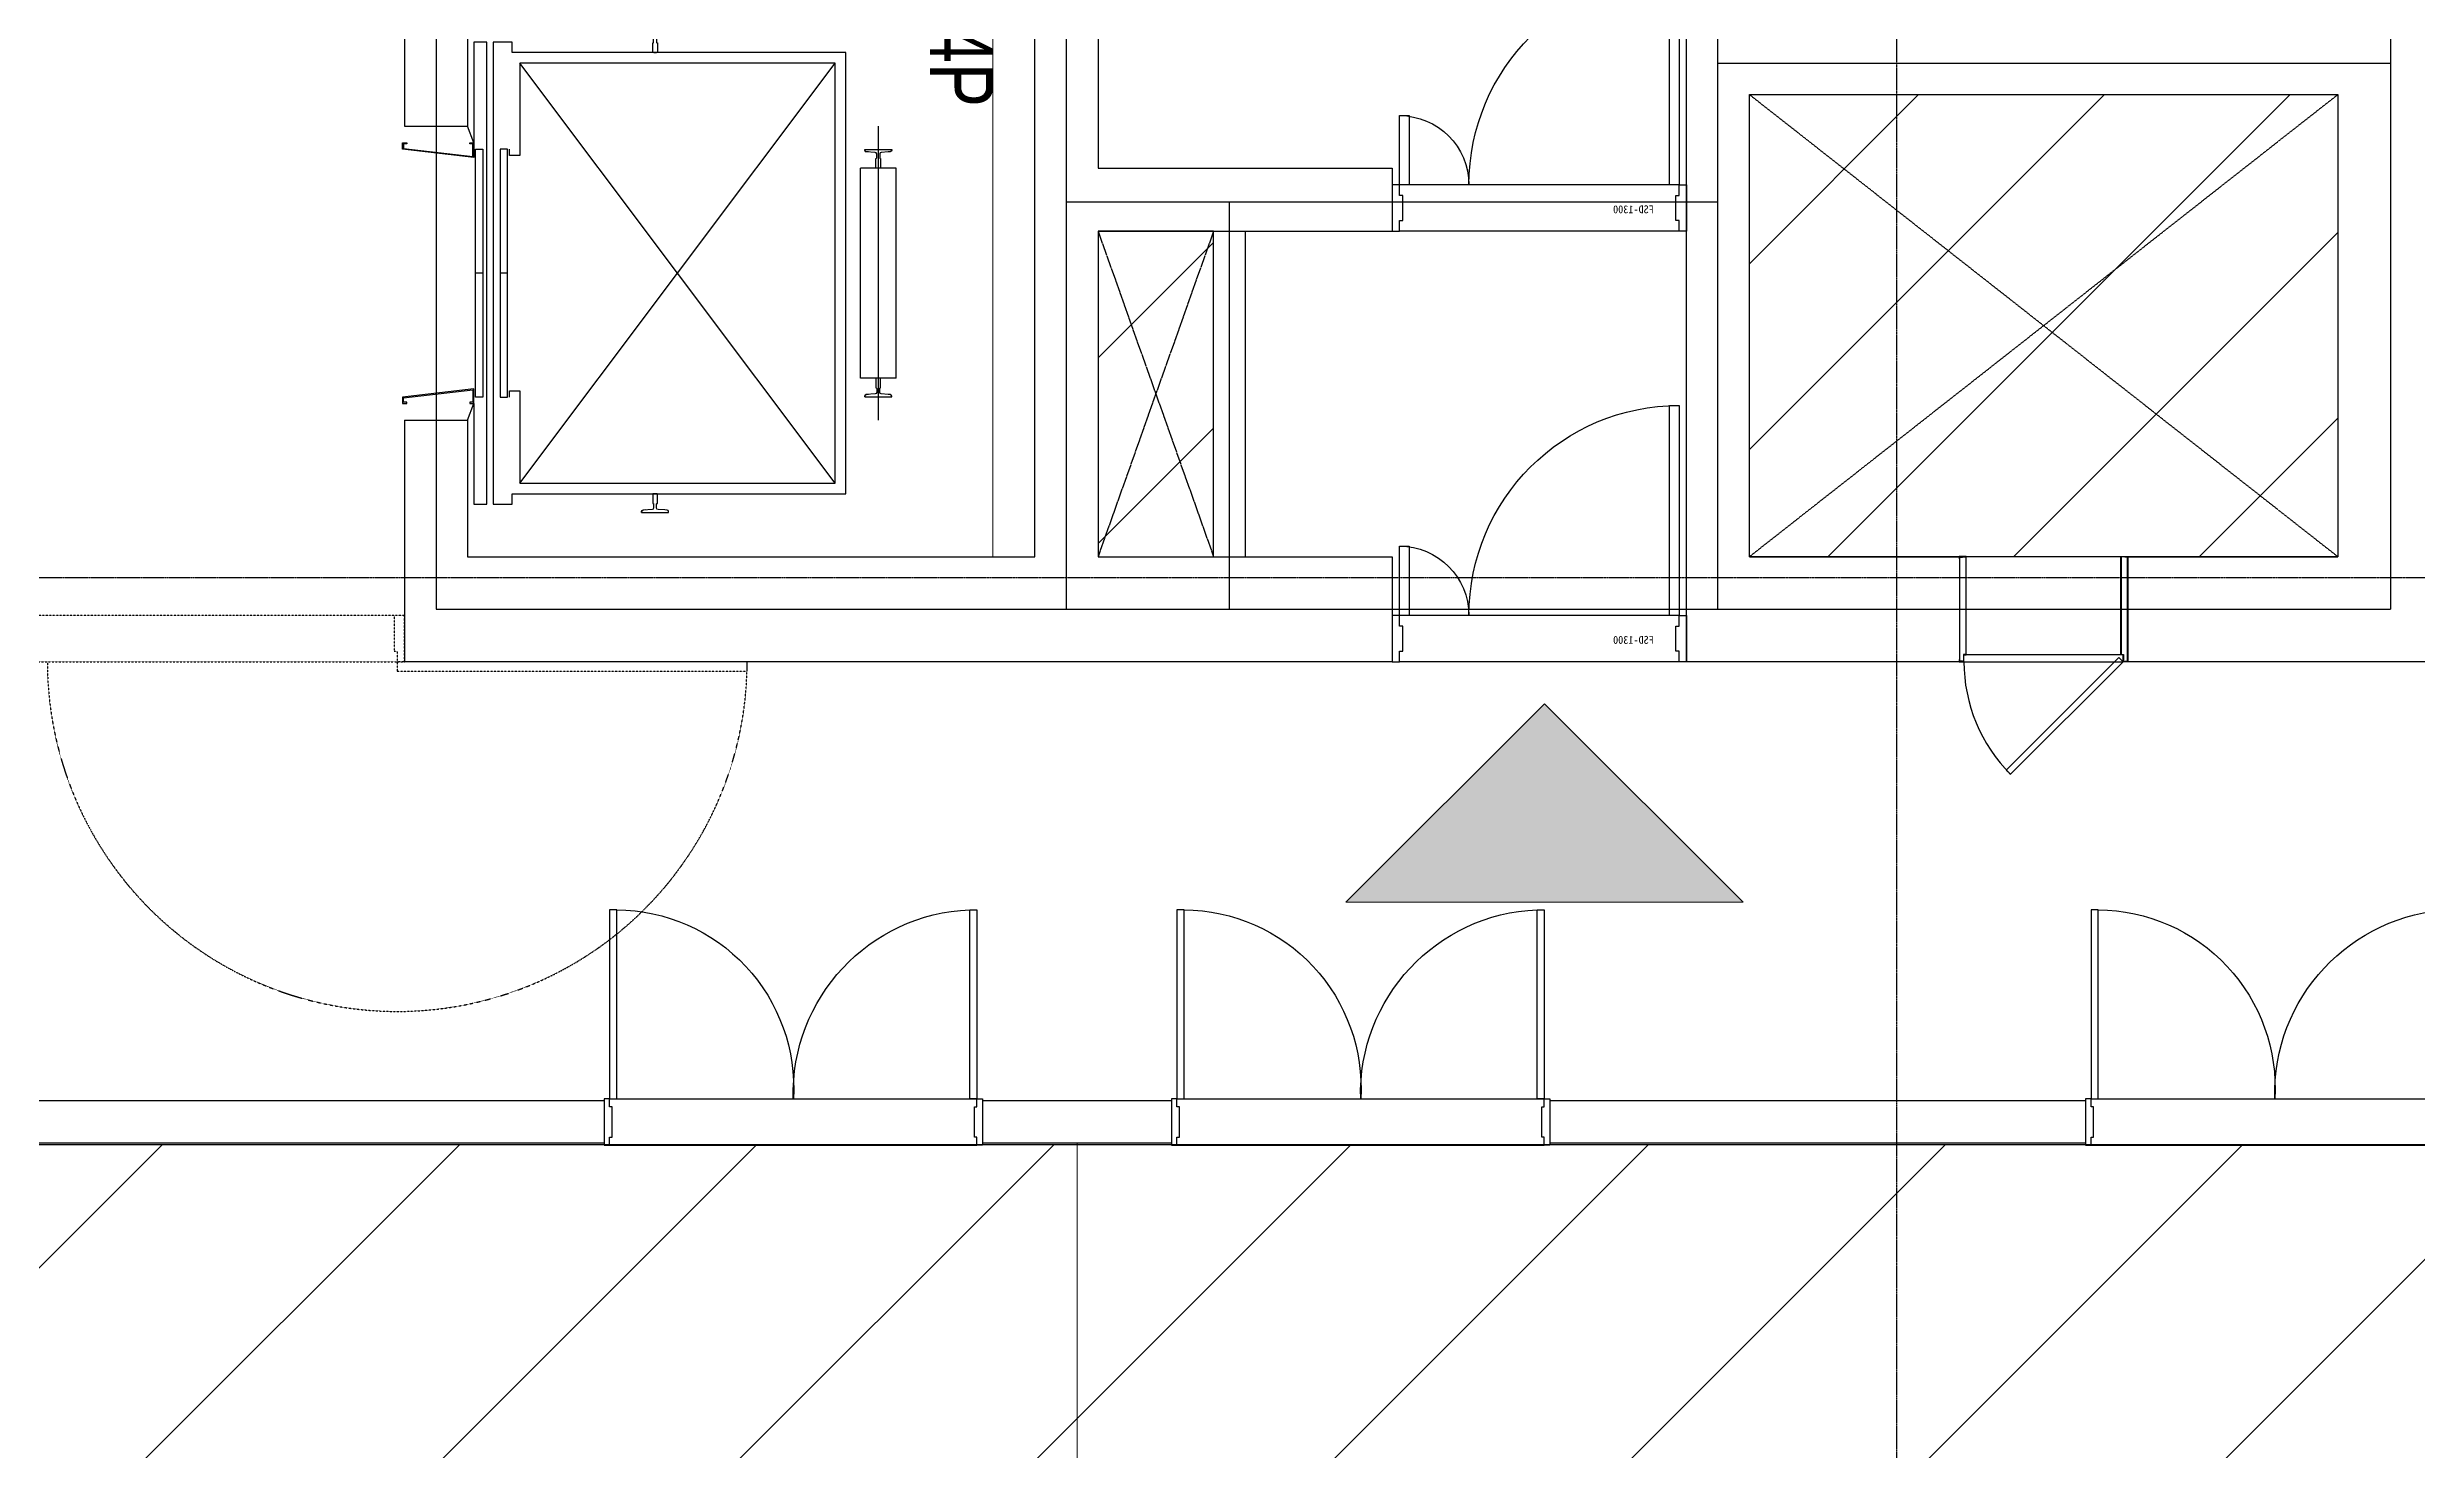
# Model space of a CAD drawing. Header units: millimetres. Extents: x -179076 to 173472, y -18667 to 271134.
# Drawn here: x 45083 to 56358, y 217459 to 224135 of the extents above; entities that cross this region are included whole.
import ezdxf
from ezdxf.enums import TextEntityAlignment as Align

# ---------------------------------------------------------------- set-up
doc = ezdxf.new("R2010")
doc.units = ezdxf.units.MM
for name, pattern in [('X-CORE_21F$0$CEN', [62, 60, -1, 0, -1]), ('X-CORE_21F$0$CENTER2', [1.125, 0.75, -0.125, 0.125, -0.125]), ('X-CORE_21F$0$DASHED', [3, 2, -1]), ('X-F_Exit_21F$0$18$0$STYLE_19', [0.83328, 0.41656, -0.41672]), ('X-GRID_5~ROOF$0$CENTER2', [1.125, 0.75, -0.125, 0.125, -0.125]), ('X-INT-OFFICE-21F$0$DASHED', [3, 2, -1])]:
    doc.linetypes.add(name, pattern=pattern)
doc.layers.get('0').update_dxf_attribs({"lineweight": 20})
doc.layers.get('Defpoints').update_dxf_attribs({"color": 151, "lineweight": 9})
for name, color, linetype in [('hatch_excl', 12, 'Continuous'), ('X-CORE_21F$0$A-CEN2', 8, 'X-CORE_21F$0$CENTER2'), ('X-CORE_21F$0$A-CON', 2, 'Continuous'), ('X-CORE_21F$0$A-DOOR', 4, 'Continuous'), ('X-CORE_21F$0$A-DOORF', 9, 'Continuous'), ('X-CORE_21F$0$A-ELE4', 8, 'Continuous'), ('X-CORE_21F$0$A-ELEV', 5, 'Continuous'), ('X-CORE_21F$0$A-OPEN1', 1, 'X-CORE_21F$0$CEN'), ('X-CORE_21F$0$A-OPEN2', 9, 'X-CORE_21F$0$DASHED'), ('X-CORE_21F$0$A-WALD', 7, 'Continuous'), ('X-F_Exit_21F$0$A-FSD', 4, 'Continuous'), ('X-F_Exit_21F$0$F_exit', 3, 'Continuous'), ('X-GRID_5~ROOF$0$A-CEN1', 1, 'X-GRID_5~ROOF$0$CENTER2'), ('X-INT-OFFICE-21F$0$A-DOOR', 4, 'Continuous'), ('X-INT-OFFICE-21F$0$A-DOORF', 9, 'Continuous'), ('X-INT-OFFICE-21F$0$A-ELE4', 8, 'Continuous'), ('X-INT-OFFICE-21F$0$A-WALD', 7, 'Continuous')]:
    doc.layers.add(name, color=color, linetype=linetype)
doc.layers.add('ndc area', color=50, linetype='Continuous', plot=False)
doc.layers.add('X-F_Exit_21F$0$TEXT VN1', color=7, linetype='Continuous', lineweight=13)
doc.styles.add('X-CORE_21F$0$$0$X-PLAN$0$Standard', font='')
doc.styles.add('X-CORE_21F$0$X-CORE_6~19F$0$평면도$0$X-PLAN_1F$0$돋움', font='')
doc.styles.get('X-CORE_21F$0$$0$X-PLAN$0$Standard').set_extended_font_data('DotumChe')
doc.styles.get('X-CORE_21F$0$X-CORE_6~19F$0$평면도$0$X-PLAN_1F$0$돋움').set_extended_font_data('Dotum')
pattern_1 = [(45, (-69848.8, -105871.2), (-441.9417, 441.9417), [])]

# ---------------------------------------------------------------- blocks, each defined once
blk = doc.blocks.new('X-INT-OFFICE-21F$0$DOOR_2400')
at = {"layer": 'X-INT-OFFICE-21F$0$A-DOOR'}
for points in [[(41794, 101558), (41794, 101523), (41844, 101523), (41844, 101508), (42038, 101508), (42038, 101523), (42088, 101523), (42088, 101558)], [(42088, 101523), (42088, 101478), (43288, 101478), (43288, 101523)], [(42088, 99193), (42088, 99238), (43288, 99238), (43288, 99193)], [(41794, 99158), (41794, 99193), (41844, 99193), (41844, 99208), (42038, 99208), (42038, 99193), (42088, 99193), (42088, 99158)]]:
    blk.add_lwpolyline(points, close=True, dxfattribs=at)
at = {"layer": 'X-INT-OFFICE-21F$0$A-DOORF'}
for centre, radius, start, end in [((42121, 101526), 1168, 268.3863, 357.6653), ((42157, 99230), 1131, 0.4286, 93.5198)]:
    blk.add_arc(centre, radius, start, end, dxfattribs=at)
at = {"layer": 'X-INT-OFFICE-21F$0$A-ELE4'}
for p, q in [((41794, 99193), (41794, 101523)), ((42088, 99193), (42088, 101523))]:
    blk.add_line(p, q, dxfattribs=at)
blk = doc.blocks.new('X-INT-OFFICE-21F')
at = {"layer": 'Defpoints', "linetype": 'X-INT-OFFICE-21F$0$DASHED'}
blk.add_line((112649, 78080), (112649, 65693), dxfattribs=at)
at = {"layer": 'X-INT-OFFICE-21F$0$A-WALD'}
for p, q in [((110399, 78280), (96899, 78280)), ((110399, 78290), (110399, 78090)), ((113099, 78280), (112199, 78280)), ((112199, 78280), (112199, 78080)), ((113099, 78290), (113099, 78090)), ((117449, 78280), (114899, 78280)), ((114899, 78280), (114899, 78080)), ((117449, 78290), (117449, 78090)), ((96899, 78080), (110399, 78080)), ((112199, 78080), (113099, 78080)), ((114899, 78080), (117449, 78080))]:
    blk.add_line(p, q, dxfattribs=at)
at = {"xscale": -0.7499999999999954, "yscale": 0.7499999999999954, "zscale": 0.7499999999999954, "rotation": 270}
for p in [(36030, 46724), (38730, 46724), (43080, 46724)]:
    blk.add_blockref('X-INT-OFFICE-21F$0$DOOR_2400', p, dxfattribs=at)
blk = doc.blocks.new('X-F_Exit_21F$0$exit')
at = {"layer": 'X-F_Exit_21F$0$F_exit', "true_color": 0xb56bff}
h = blk.add_hatch(color=191, dxfattribs=at)
h.dxf.hatch_style = 1
h.paths.add_polyline_path([(0, 900), (-900, 0), (900, 0)])
at = {"layer": 'Defpoints', "const_width": 0.333}
blk.add_lwpolyline([(0, 900), (0, 1090)], dxfattribs=at)
at = {"layer": 'X-F_Exit_21F$0$TEXT VN1'}
blk.add_lwpolyline([(-900, 0), (900, 0), (0, 900), (-900, 0)], dxfattribs=at)
blk = doc.blocks.new('X-CORE_21F$0$X-CORE_6~19F$0$20P-210-11009')
at = {"layer": 'Defpoints'}
blk.add_lwpolyline([(2050, -300), (2050, 0), (2700, 0), (2700, 2500), (0, 2500), (0, 0), (650, 0), (650, -300)], dxfattribs=at)
at = {"layer": 'X-CORE_21F$0$A-DOOR'}
for points in [[(735, 25), (735, 10), (730, 10), (730, 30), (800, 30), (760, -310), (730, -310), (730, -290), (735, -290), (735, -305), (756, -305), (794, 25)], [(1965, 25), (1965, 10), (1970, 10), (1970, 30), (1900, 30), (1940, -310), (1970, -310), (1970, -290), (1965, -290), (1965, -305), (1944, -305), (1906, 25)]]:
    blk.add_lwpolyline(points, close=True, dxfattribs=at)
at = {"layer": 'X-CORE_21F$0$A-ELEV'}
for p, q in [((850, 2039), (850, 1869)), ((1850, 2039), (850, 2039)), ((850, 2039), (850, 1869)), ((1850, 2039), (1850, 1869)), ((650, 1954), (2050, 1954)), ((773, 1907), (772, 1897)), ((1850, 1869), (850, 1869)), ((1927, 1907), (1928, 1897)), ((2350, 1749), (350, 249)), ((2350, 249), (350, 1749)), ((300, 886), (300, 898)), ((300, 898), (300, 886)), ((2477, 845), (2478, 835)), ((1350, 189), (1350, 154)), ((1350, 72), (1350, 37))]:
    blk.add_line(p, q, dxfattribs=at)
for points in [[(761, 1890), (765, 1890), (761, 1890), (761, 2018), (765, 2018, -0.397026), (772, 2011), (773, 2001), (775, 1968, 0.397088), (782, 1961), (800, 1961, 0.414214), (804, 1965), (847, 1965, -0.414214), (850, 1963), (850, 1945, -0.414214), (847, 1943), (804, 1943, 0.414214), (800, 1947), (782, 1947, 0.397073), (775, 1940), (772, 1897, -0.397026), (765, 1890, 0.397026), (772, 1897, -0.397026), (765, 1890)], [(1939, 1890), (1935, 1890), (1939, 1890), (1939, 2018), (1935, 2018, 0.397026), (1928, 2011), (1927, 2001), (1925, 1968, -0.397088), (1918, 1961), (1900, 1961, -0.414214), (1896, 1965), (1853, 1965, 0.414214), (1850, 1963), (1850, 1945, 0.414214), (1853, 1943), (1896, 1943, -0.414214), (1900, 1947), (1918, 1947, -0.397073), (1925, 1940), (1928, 1897, 0.397026), (1935, 1890, -0.397026), (1928, 1897, 0.397026), (1935, 1890)], [(211, 828), (215, 828), (211, 828), (211, 956), (215, 956, -0.397026), (222, 949), (223, 939), (225, 906, 0.397088), (232, 899), (250, 899, 0.414214), (254, 903), (297, 903, -0.414214), (300, 901), (300, 883, -0.414214), (297, 881), (254, 881, 0.414214), (250, 885), (232, 885, 0.397073), (225, 878), (222, 835, -0.397026), (215, 828, 0.397026), (222, 835, -0.397026), (215, 828)], [(2489, 828), (2485, 828), (2489, 828), (2489, 956), (2485, 956, 0.397026), (2478, 949), (2477, 939), (2475, 906, -0.397088), (2468, 899), (2450, 899, -0.414214), (2446, 903), (2403, 903, 0.414214), (2400, 901), (2400, 883, 0.414214), (2403, 881), (2446, 881, -0.414214), (2450, 885), (2468, 885, -0.397073), (2475, 878), (2478, 835, 0.397026), (2485, 828, -0.397026), (2478, 835, 0.397026), (2485, 828)]]:
    blk.add_lwpolyline(points, format="xyb", dxfattribs=at)
for points in [[(250, 122), (2450, 122), (2450, 212), (2400, 212), (2400, 1799), (300, 1799), (300, 212), (250, 212)], [(760, 189), (760, 154), (1940, 154), (1940, 189)], [(760, 72), (1940, 72), (1940, 37), (760, 37)]]:
    blk.add_lwpolyline(points, close=True, dxfattribs=at)
for points in [[(1940, 199), (1910, 199), (1910, 249), (2350, 249), (2350, 1749), (350, 1749), (350, 249), (790, 249), (790, 199), (760, 199)], [(2050, 0), (1970, 30), (2450, 30), (2450, 92), (250, 92), (250, 30), (730, 30), (650, 0)]]:
    blk.add_lwpolyline(points, dxfattribs=at)
at = {"layer": 'Defpoints', "style": 'X-CORE_21F$0$X-CORE_6~19F$0$평면도$0$X-PLAN_1F$0$돋움', "width": 0.8}
blk.add_text('24P', height=300, dxfattribs=at).set_placement((0, 2500), align=Align.TOP_LEFT)
blk = doc.blocks.new('*U350')
at = {"layer": 'X-CORE_21F$0$A-DOOR', "color": 8}
for p, q in [((1067, 0), (30, 0)), ((45, -45), (1052, -45)), ((1052, -684), (45, -684))]:
    blk.add_line(p, q, dxfattribs=at)
at = {"layer": 'X-CORE_21F$0$A-DOOR'}
for points in [[(763, 733), (30, 0), (58, -28), (792, 705)], [(2, -15), (2, -15), (2, -15), (0, -15), (0, 0), (30, 0), (30, -45), (45, -45), (45, -684), (0, -684), (0, -669), (2, -669), (2, -669), (2, -669), (2, -682), (43, -682), (43, -47), (28, -47), (28, -2), (2, -2)], [(1095, -15), (1095, -15), (1095, -15), (1097, -15), (1097, 0), (1067, 0), (1067, -45), (1052, -45), (1052, -684), (1097, -684), (1097, -669), (1095, -669), (1095, -669), (1095, -669), (1095, -682), (1054, -682), (1054, -47), (1069, -47), (1069, -2), (1095, -2)]]:
    blk.add_lwpolyline(points, close=True, dxfattribs=at)
at = {"layer": 'X-CORE_21F$0$A-DOOR', "color": 8}
for points in [[(20, -682), (2, -682), (2, -2), (20, -2), (20, -3), (3, -3), (3, -680), (20, -680)], [(1077, -682), (1095, -682), (1095, -2), (1077, -2), (1077, -3), (1094, -3), (1094, -680), (1077, -680)]]:
    blk.add_lwpolyline(points, close=True, dxfattribs=at)
blk.add_arc((30, 0), 1037, 0, 45, dxfattribs=at)
blk = doc.blocks.new('X-CORE_21F$0$201105_FSD(1300)')
at = {"layer": 'X-CORE_21F$0$A-DOOR'}
for points in [[(52494, 126259), (52494, 126304), (52164, 126304), (52164, 126259)], [(52714, 126339), (52714, 126304), (52664, 126304), (52664, 126289), (52544, 126289), (52544, 126304), (52494, 126304), (52494, 126339)], [(52494, 124974), (52494, 125019), (51494, 125019), (51494, 124974)], [(52714, 124939), (52714, 124974), (52664, 124974), (52664, 124989), (52544, 124989), (52544, 124974), (52494, 124974), (52494, 124939)]]:
    blk.add_lwpolyline(points, close=True, dxfattribs=at)
at = {"layer": 'X-CORE_21F$0$A-DOORF'}
for centre, radius, start, end in [((52494, 126304), 330, 180, 270), ((52494, 124974), 1000, 90, 180)]:
    blk.add_arc(centre, radius, start, end, dxfattribs=at)
at = {"layer": 'X-CORE_21F$0$A-ELE4'}
for p, q in [((52494, 124974), (52494, 126304)), ((52714, 124974), (52714, 126304))]:
    blk.add_line(p, q, dxfattribs=at)
at = {"layer": 'Defpoints', "linetype": 'Continuous', "style": 'X-CORE_21F$0$$0$X-PLAN$0$Standard', "text_generation_flag": 6}
blk.add_text('FSD-1300', height=37.5, rotation=270, dxfattribs=at).set_placement((52610, 125191), align=Align.MIDDLE)
blk = doc.blocks.new('A$C42c6cb87')
blk.add_blockref('X-INT-OFFICE-21F', (-69849, -105871))
at = {"layer": 'hatch_excl'}
h = blk.add_hatch(dxfattribs=at)
h.set_pattern_fill('ANSI31', color=256, scale=5000)
h.set_pattern_definition(pattern_1)
h.paths.add_polyline_path([(46000, -22800), (48800, -22800), (48800, -25000), (46000, -25000)])
h = blk.add_hatch(dxfattribs=at)
h.set_pattern_fill('ANSI31', color=256, scale=5000)
h.set_pattern_definition(pattern_1)
h.paths.add_polyline_path([(43450, -23450), (42900, -23450), (42900, -25000), (43450, -25000)])
at = {"layer": 'ndc area'}
h = blk.add_hatch(dxfattribs=at)
h.set_pattern_fill('ANSI31', color=150, scale=8000)
h.set_pattern_definition([(45, (-69848.8, -105871.2), (-707.107, 707.107), [])])
h.paths.add_polyline_path([(12000, -10800), (54400, -10800), (54400, -27800), (12000, -27800)], flags=16)
edge = h.paths.add_edge_path()
edge.add_arc((-54100, -19300), 116800, 0.29994, 7.24981)
edge.add_arc((56013, -5292), 5800, 7.2498, 83.5155)
edge.add_arc((33200, -206000), 207800, 83.51554, 96.48446)
edge.add_arc((10387, -5292), 5800, 96.4845, 172.7502)
edge.add_arc((120500, -19300), 116800, 172.75019, 180)
edge.add_arc((120500, -19300), 116800, 180, 187.24981)
edge.add_arc((10387, -33308), 5800, 187.2498, 263.5155)
edge.add_arc((33200, 167400), 207800, 263.51554, 276.48446)
edge.add_arc((56013, -33308), 5800, 276.4845, 352.7502)
edge.add_arc((-54100, -19300), 116800, 352.75019, 360.29994)
at = {"layer": 'hatch_excl'}
for points in [[(46000, -22800), (48800, -22800), (48800, -25000), (46000, -25000)], [(43450, -23450), (42900, -23450), (42900, -25000), (43450, -25000)]]:
    blk.add_lwpolyline(points, close=True, dxfattribs=at)
at = {"layer": 'ndc area', "color": 150}
blk.add_lwpolyline([(12000, -10800), (54400, -10800), (54400, -27800), (12000, -27800)], close=True, dxfattribs=at)
at = {"layer": 'X-CORE_21F$0$A-CEN2'}
for p, q in [((39750, -13350), (39750, -25250)), ((42750, -25250), (42750, -13350)), ((45850, -25250), (45850, -13350)), ((49050, -13350), (49050, -25250)), ((45850, -22650), (49050, -22650)), ((42750, -23310), (45850, -23310)), ((43525, -25250), (43525, -23310)), ((39750, -25250), (49050, -25250))]:
    blk.add_line(p, q, dxfattribs=at)
at = {"layer": 'X-CORE_21F$0$A-CON', "ltscale": 10}
for p, q in [((42600, -25000), (42600, -13600)), ((42900, -16100), (42900, -23150)), ((45700, -25500), (45700, -16100)), ((39600, -21450), (39600, -22950)), ((39900, -21450), (39900, -22950)), ((46000, -25000), (46000, -22800)), ((46000, -22800), (48800, -22800)), ((48800, -22800), (48800, -25000)), ((39600, -22950), (39900, -22950)), ((42900, -23150), (44300, -23150)), ((44300, -23150), (44300, -23450)), ((42900, -23450), (42900, -25000)), ((42900, -23450), (44300, -23450)), ((39600, -24350), (39900, -24350)), ((39600, -24350), (39600, -25500)), ((39900, -24350), (39900, -25000)), ((39900, -25000), (42600, -25000)), ((42900, -25000), (44300, -25000)), ((44300, -25000), (44300, -25500)), ((46000, -25000), (46999, -25000)), ((46999, -25000), (46999, -25500)), ((47801, -25000), (48800, -25000)), ((47801, -25000), (47801, -25500)), ((44300, -25500), (39600, -25500)), ((46999, -25500), (45700, -25500)), ((49300, -25500), (47801, -25500))]:
    blk.add_line(p, q, dxfattribs=at)
at = {"layer": 'X-CORE_21F$0$A-OPEN1'}
for p, q in [((42900, -23450), (43450, -25000)), ((43450, -23450), (42900, -25000))]:
    blk.add_line(p, q, dxfattribs=at)
at = {"layer": 'X-CORE_21F$0$A-OPEN2'}
for p, q in [((48800, -22800), (46000, -25000)), ((48800, -25000), (46000, -22800))]:
    blk.add_line(p, q, dxfattribs=at)
at = {"layer": 'X-CORE_21F$0$A-WALD'}
for p, q in [((43450, -25000), (43450, -23450)), ((43600, -23450), (43600, -25000))]:
    blk.add_line(p, q, dxfattribs=at)
at = {"layer": 'X-F_Exit_21F$0$A-FSD', "linetype": 'X-F_Exit_21F$0$18$0$STYLE_19'}
for p, q in [((39565, -25280), (36235, -25280)), ((36235, -25500), (39565, -25500))]:
    blk.add_line(p, q, dxfattribs=at)
for points in [[(39550, -25280), (39550, -25450), (39565, -25450), (39565, -25500), (39600, -25500), (39600, -25280)], [(39565, -25500), (39565, -25545), (41230, -25545), (41230, -25500)]]:
    blk.add_lwpolyline(points, close=True, dxfattribs=at)
blk.add_arc((39565, -25500), 1665, 179.9934, 0.0064, dxfattribs=at)
at = {"layer": 'X-GRID_5~ROOF$0$A-CEN1', "ltscale": 10}
blk.add_line((46700, 8750), (46700, -47250), dxfattribs=at)
blk.add_lwpolyline([(66500, -25100), (-3500, -25100)], dxfattribs=at)
at = {"rotation": 270}
blk.add_blockref('X-CORE_21F$0$X-CORE_6~19F$0$20P-210-11009', (39900, -22300), dxfattribs=at)
at = {"layer": 'X-CORE_21F$0$A-DOOR', "xscale": -1, "rotation": 90}
for p in [(170639, 29264), (170639, 29264), (170639, 27214), (170639, 27214)]:
    blk.add_blockref('X-CORE_21F$0$201105_FSD(1300)', p, dxfattribs=at)
at = {"layer": 'X-CORE_21F$0$A-DOOR', "xscale": 0.7313612297175551, "yscale": 0.7313612297175551, "zscale": 0.7313612297175551, "rotation": 180}
blk.add_blockref('*U350', (47801, -25500), dxfattribs=at)
at = {"layer": 'X-F_Exit_21F$0$F_exit', "xscale": -1.049999999999999, "yscale": 1.05, "zscale": 1.05}
blk.add_blockref('X-F_Exit_21F$0$exit', (45025, -26645), dxfattribs=at)

msp = doc.modelspace()

# ---------------------------------------------------------------- block references
at = {"layer": 'X-CORE_21F$0$A-CON'}
msp.add_blockref('A$C42c6cb87', (7182.5, 246710.1), dxfattribs=at)

doc.saveas('drawing.dxf')
